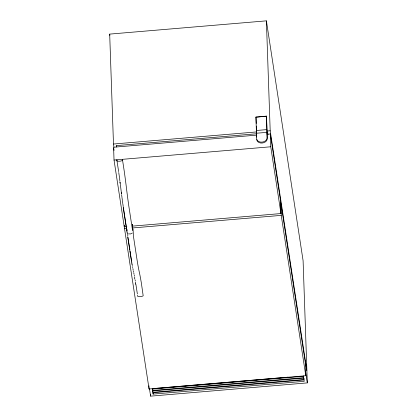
<?xml version="1.0" encoding="UTF-8"?>
<svg xmlns="http://www.w3.org/2000/svg" width="417" height="417" viewBox="0 0 417 417"><rect width="100%" height="100%" fill="white"/><g stroke="black" fill="none" stroke-linecap="round" stroke-linejoin="round"><path stroke-width="0.63" d="M266.526 116.103L267.109 137.683A5.275 3.993 -8.7 0 1 262.001 142.129A5.275 3.993 -8.7 0 1 256.617 138.574L255.929 117.146L266.526 116.103L267.245 138.595A5.275 3.993 -8.7 0 1 262.137 143.041A5.275 3.993 -8.7 0 1 256.752 139.481M132.361 233.04L130.552 233.942L128.587 233.859M113.971 147.248L113.481 144.032L109.687 34.105L266.395 20.85L303.096 260.693L306.891 370.619L270.19 130.776L266.395 20.85M255.929 117.146L266.421 116.26M256.387 130.49L266.885 129.604M113.481 144.032L256.591 131.928M266.953 131.053L270.19 130.776M256.429 133.237L266.922 132.351M116.598 146.893L116.557 145.611L256.643 133.763M266.369 132.94L267.667 132.83L267.959 134.743M256.721 135.129L113.591 147.232L114.034 160.039L124.25 226.817L126.841 226.598M267.068 134.253L270.299 133.977L280.516 200.754L280.959 213.561L132.669 226.103M114.034 160.039L270.742 146.784L280.959 213.561M124.417 225.43L124.527 228.631L126.471 228.469M132.298 227.974L281.235 215.375L305.776 375.727L149.067 388.983L124.527 228.631M152.288 388.644L288.011 377.166M303.68 377.682L303.472 376.316L152.361 389.097L152.57 390.463L303.68 377.682L303.618 375.853M152.638 390.917L303.748 378.136L303.957 379.496L152.846 392.277L152.575 389.087M153.122 394.096L304.238 381.315L304.029 379.95L152.914 392.736L153.122 394.096L153.081 392.877M149.474 388.774L150.605 396.15L307.313 382.895L306.907 371.156L305.312 360.705L305.776 375.727M134.665 278.217L134.842 279.15M135.561 283.221L135.744 284.321M131.824 263.487L132.012 264.618M305.333 362.92L280.797 202.568L281.235 215.375M305.713 372.449L307.313 382.895M109.687 34.105L109.885 35.393M132.507 225.196L132.366 224.289L132.59 230.695L128.832 206.165A96.369 5.598 85.2 0 1 126.466 188.197A96.369 5.598 85.2 0 0 124.094 170.235L122.426 159.33L122.462 160.399A5.395 4.087 -8.7 0 1 116.869 160.873L116.828 159.805L118.501 170.704A96.369 5.598 85.2 0 1 118.626 171.606M116.557 145.611L116.75 146.888M135.885 284.326L137.355 293.943M123.333 207.265L126.992 231.164M127.93 237.304L129.854 249.882M130.047 251.138L131.59 261.204M123.27 207.671L127.169 233.139M127.732 236.83L131.631 262.303M113.789 148.52L114.081 150.443M119.882 181.624L120.08 183.136M121.264 192.696L121.467 194.301M303.915 378.276L303.957 379.496M270.299 133.977L270.742 146.784M267.667 132.83L267.735 134.754M256.033 116.989L256.257 123.484M256.346 126.085L256.669 137.078M152.721 388.618L152.846 392.277M152.507 388.634L152.57 390.463M150.542 394.294L150.605 396.15M148.952 385.782L149.067 388.983M137.553 295.226L137.589 296.294A5.395 4.087 -8.7 0 0 143.187 295.82L141.483 283.852A96.369 5.598 85.2 0 0 139.335 272.291A96.369 5.598 85.2 0 1 137.183 260.729L133.43 236.199L133.07 228.886A5.395 3.513 -2 0 0 132.616 228.771M127.701 232.832L127.81 236.032M126.924 229.246L126.971 230.528M124.203 225.534L124.25 226.817M133.737 272.765A96.369 5.598 85.2 0 1 134.076 274.35M134.248 275.194A96.369 5.598 85.2 0 1 134.425 276.075M134.602 276.987A96.369 5.598 85.2 0 1 134.78 277.936M135.139 279.937A96.369 5.598 85.2 0 1 135.327 280.985M135.509 282.069A96.369 5.598 85.2 0 1 135.697 283.179M133.565 271.988A96.369 5.598 85.2 0 1 133.398 271.18M133.221 270.336A96.369 5.598 85.2 0 1 132.872 268.538M132.695 267.589A96.369 5.598 85.2 0 1 132.512 266.609M132.33 265.593A96.369 5.598 85.2 0 1 132.147 264.545M131.96 263.461A96.369 5.598 85.2 0 1 131.777 262.35M118.756 172.523A96.369 5.598 85.2 0 1 119.085 174.859M119.153 175.333A96.369 5.598 85.2 0 1 119.481 177.757M119.543 178.252A96.369 5.598 85.2 0 1 119.877 180.759M120.075 182.297A96.369 5.598 85.2 0 1 120.273 183.855M120.341 184.382A96.369 5.598 85.2 0 1 120.867 188.672A96.369 5.598 85.2 0 0 121.462 193.488M123.239 206.634A96.369 5.598 85.2 0 1 122.848 203.897M122.78 203.428A96.369 5.598 85.2 0 1 122.452 201.046M122.389 200.561A96.369 5.598 85.2 0 1 122.056 198.096M121.993 197.595A96.369 5.598 85.2 0 1 121.66 195.047"/></g></svg>
